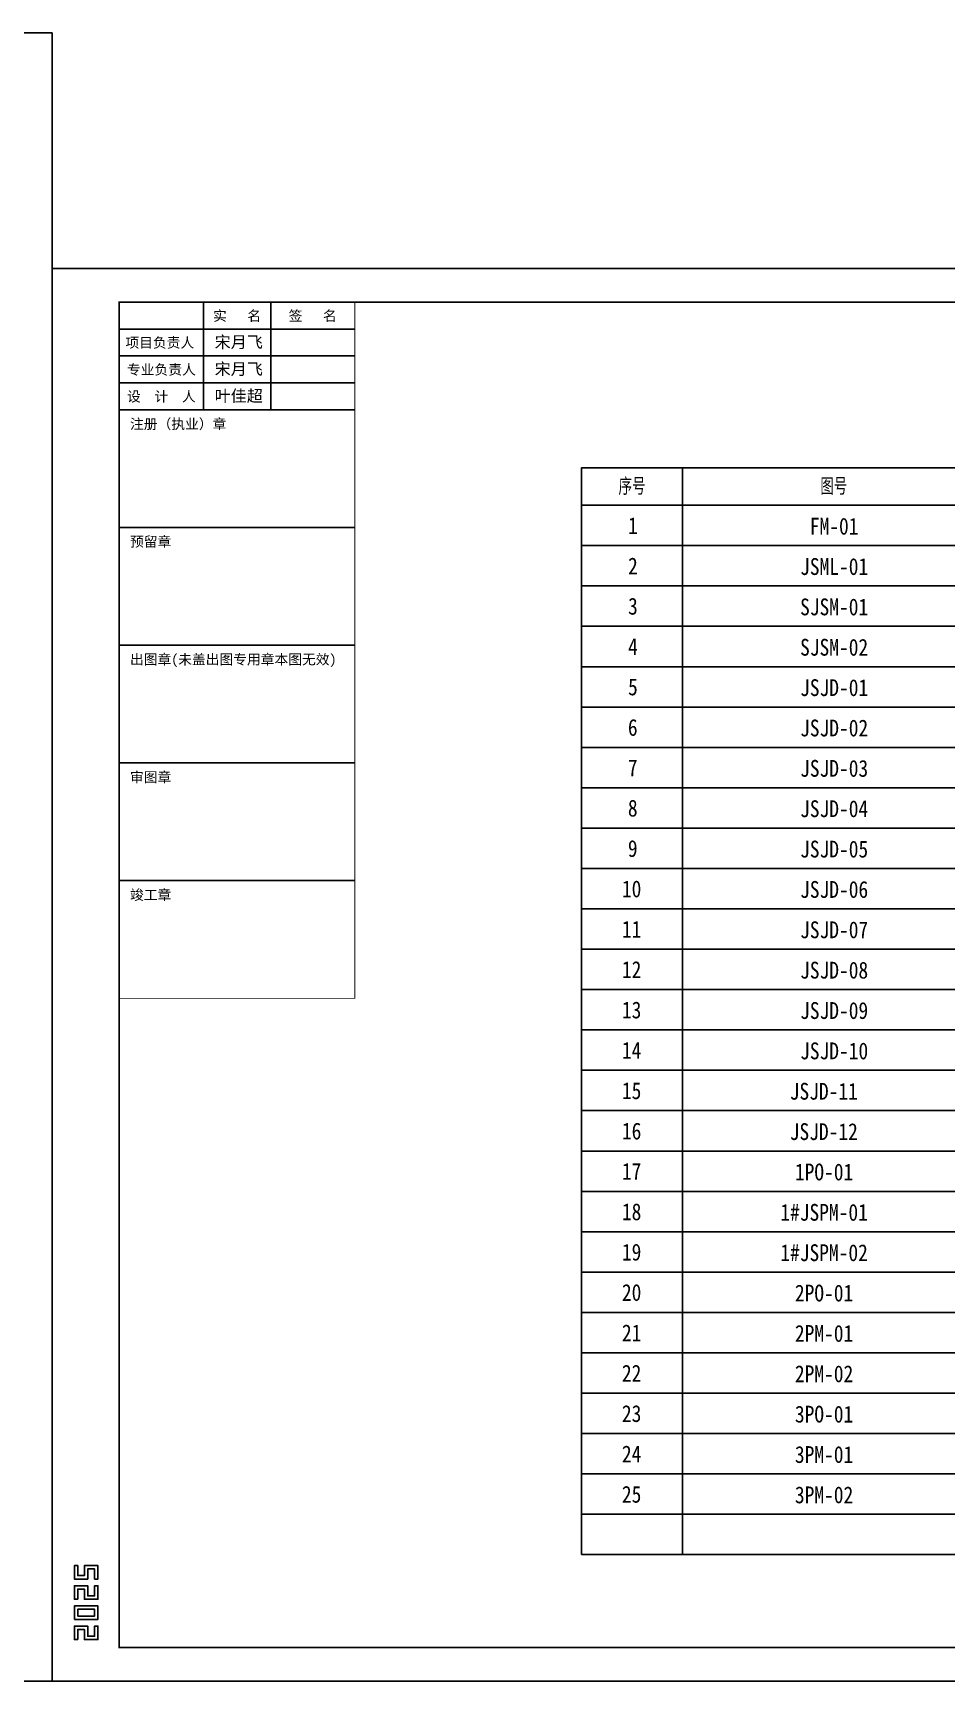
# Model space of a CAD drawing. Extents: x -599358 to 2865263, y -1062760 to 486533.
# Drawn here: x -28126 to -11840, y -732892 to -703475 of the extents above; entities that cross this region are included whole.
import ezdxf
from ezdxf.enums import TextEntityAlignment as Align

# ---------------------------------------------------------------- set-up
doc = ezdxf.new("R2010")
doc.units = 0
for name, color, linetype in [('0-cxFrame', 155, 'Continuous'), ('Frame', 255, 'Continuous'), ('GesoftDrawFrameDirectoryParamLayer', 7, 'Continuous'), ('GesoftDrawFrameDirectoryTableLayer', 7, 'Continuous'), ('qianming', 155, 'Continuous'), ('水平标注', 7, 'Continuous')]:
    doc.layers.add(name, color=color, linetype=linetype)
doc.layers.add('0-cxText', color=131, linetype='Continuous', lineweight=25)
doc.styles.add('_HZTXT', font='ROMANS.shx', dxfattribs={"width": 0.8, "bigfont": 'HZTXT.shx'})
doc.styles.add('cx_biaoti', font='')
doc.styles.add('cx_tuming', font='simhei.ttf')
doc.styles.add('cx_tuqian1', font='宋体.shx')
doc.styles.add('OneDrawFrames', font='宋体.shx', dxfattribs={"width": 0.85})
doc.styles.add('图框宋体', font='', dxfattribs={"width": 0.75})
doc.styles.add('黑体', font='simhei.ttf')
doc.styles.get('cx_biaoti').set_extended_font_data('SimSun')
doc.styles.get('图框宋体').set_extended_font_data('SimSun')

# ---------------------------------------------------------------- blocks, each defined once
blk = doc.blocks.new('zjcx_lan_xinxi(Dragon)')
for p, q in [((7000, -3200), (0, -3200)), ((7000, -6700), (0, -6700)), ((7000, -10200), (0, -10200)), ((7000, -13700), (0, -13700)), ((7000, -17200), (0, -17200))]:
    blk.add_line(p, q)
at = {"const_width": 25}
blk.add_lwpolyline([(0, -20700), (7000, -20700), (7000, 0), (0, 0)], close=True, dxfattribs=at)
for points in [[(2500, -3200), (2500, 0)], [(4500, -3200), (4500, 0)], [(0, -800), (7000, -800)], [(0, -1600), (7000, -1600)], [(0, -2400), (7000, -2400)]]:
    blk.add_lwpolyline(points)
for points in [[(7000, -3200), (7000, 0)], [(0, -3200), (7000, -3200)], [(0, -20700), (7000, -20700), (7000, -3200)], [(0, -20700), (7000, -20700)]]:
    blk.add_lwpolyline(points, dxfattribs=at)
at = {"style": '图框宋体'}
for s, p in [('实   名', (3500, -400)), ('签   名', (5750, -400)), ('项目负责人', (1204, -1200)), ('专业负责人', (1250, -2000)), ('设  计  人', (1250, -2800))]:
    blk.add_text(s, height=300, dxfattribs=at).set_placement(p, align=Align.MIDDLE)
for s, p in [('注册（执业）章', (318, -3771)), ('预留章', (318, -7271)), ('出图章(未盖出图专用章本图无效)', (318, -10771)), ('审图章', (318, -14271)), ('竣工章', (318, -17771))]:
    blk.add_text(s, height=300, dxfattribs=at).set_placement(p)
blk = doc.blocks.new('T-信息(Dragon)')
at = {"layer": '0-cxFrame'}
blk.add_blockref('zjcx_lan_xinxi(Dragon)', (0, 0), dxfattribs=at)
at = {"layer": 'qianming', "color": 3, "style": 'cx_biaoti'}
for s, p in [('宋月飞', (3550, -1186)), ('宋月飞', (3550, -1986)), ('叶佳超', (3550, -2786))]:
    blk.add_text(s, height=350, dxfattribs=at).set_placement(p, align=Align.MIDDLE_CENTER)
blk = doc.blocks.new('TK22.A2 L(Dragon)')
at = {"layer": '0-cxFrame', "color": 7, "const_width": 0.5}
blk.add_lwpolyline([(0, 0), (-594, 0), (-594, 420), (0, 420)], close=True, dxfattribs=at)
at = {"layer": '0-cxFrame', "const_width": 0.5}
blk.add_lwpolyline([(-80, 10), (-574, 10), (-574, 410), (-80, 410)], close=True, dxfattribs=at)
at = {"layer": 'Defpoints', "color": 2}
for points in [[(-586.37, 34.37), (-587.37, 34.37), (-587.37, 30.37), (-583.37, 30.37), (-583.37, 33.37), (-581.37, 33.37), (-581.37, 30.37), (-580.37, 30.37), (-580.37, 34.37), (-584.37, 34.37), (-584.37, 31.37), (-586.37, 31.37), (-586.37, 34.37)], [(-586.37, 24.37), (-587.37, 24.37), (-587.37, 28.37), (-583.37, 28.37), (-583.37, 25.37), (-581.37, 25.37), (-581.37, 28.37), (-580.37, 28.37), (-580.37, 24.37), (-584.37, 24.37), (-584.37, 27.37), (-586.37, 27.37), (-586.37, 24.37)], [(-586.37, 12.37), (-587.37, 12.37), (-587.37, 16.37), (-583.37, 16.37), (-583.37, 13.37), (-581.37, 13.37), (-581.37, 16.37), (-580.37, 16.37), (-580.37, 12.37), (-584.37, 12.37), (-584.37, 15.37), (-586.37, 15.37), (-586.37, 12.37)]]:
    blk.add_lwpolyline(points, dxfattribs=at)
for points in [[(-587.37, 18.37), (-587.37, 22.37), (-580.37, 22.37), (-580.37, 18.37)], [(-586.37, 19.37), (-586.37, 21.37), (-581.37, 21.37), (-581.37, 19.37)]]:
    blk.add_lwpolyline(points, close=True, dxfattribs=at)
at = {"layer": '0-cxFrame', "xscale": 0.01, "yscale": 0.01, "zscale": 0.01}
blk.add_blockref('T-信息(Dragon)', (-574, 410), dxfattribs=at)
at = {"style": '黑体', "flags": 4}
blk.add_attdef('图幅', text='', height=3.3, dxfattribs=at).set_placement((-40, 3), align=Align.RIGHT)
at = {"layer": '0-cxText', "flags": 4}
for tag, height, style, p in [('建设单位', 3.5, 'cx_tuming', (-45, 240)), ('项目名称', 3.5, 'cx_tuming', (-45, 210)), ('子项名称', 3.5, 'cx_tuming', (-45, 180)), ('工程编号', 3.3, 'cx_tuqian1', (-35, 165)), ('图名1', 3.5, 'cx_tuming', (-45, 87)), ('图名2', 3.5, 'cx_tuming', (-45, 79)), ('图名3', 3.5, 'cx_tuming', (-45, 71)), ('出图日期', 3.3, 'cx_tuqian1', (-39, 60)), ('专业', 3.3, 'cx_tuqian1', (-55, 52)), ('图号', 3.3, 'cx_tuqian1', (-55, 44)), ('版次', 3.3, 'cx_tuqian1', (-20, 44))]:
    blk.add_attdef(tag, text='', height=height, dxfattribs=dict(at, style=style)).set_placement(p, align=Align.MIDDLE)
at = {"layer": 'Defpoints', "color": 6, "flags": 4}
for tag, height, style, p in [('tufu', 3.3, '黑体', (-12, 12)), ('dwfname', 4, 'cx_tuqian1', (-80, 3))]:
    blk.add_attdef(tag, text='', height=height, dxfattribs=dict(at, style=style)).set_placement(p, align=Align.RIGHT)

msp = doc.modelspace()

# ---------------------------------------------------------------- linework, layer by layer
at = {"layer": 'Frame'}
msp.add_lwpolyline([(-69364.2, -732876.8), (-69364.2, -703475.4), (-27786.3, -703475.4), (-27786.3, -732876.8)], close=True, dxfattribs=at)
at = {"layer": 'GesoftDrawFrameDirectoryParamLayer'}
msp.add_lwpolyline([(-18341.1, -730619.6), (-18341.1, -711229.6), (-1341.1, -711229.6), (-1341.1, -730619.6)], dxfattribs=at)
at = {"layer": 'GesoftDrawFrameDirectoryTableLayer'}
for p, q in [((-18341.1, -711229.6), (-1341.1, -711229.6)), ((-16541.1, -711229.6), (-16541.1, -730619.6)), ((-18341.1, -711899.6), (-1341.1, -711899.6)), ((-18341.1, -712619.6), (-1341.1, -712619.6)), ((-18341.1, -713339.6), (-1341.1, -713339.6)), ((-18341.1, -714059.6), (-1341.1, -714059.6)), ((-18341.1, -714779.6), (-1341.1, -714779.6)), ((-18341.1, -715499.6), (-1341.1, -715499.6)), ((-18341.1, -716219.6), (-1341.1, -716219.6)), ((-18341.1, -716939.6), (-1341.1, -716939.6)), ((-18341.1, -717659.6), (-1341.1, -717659.6)), ((-18341.1, -718379.6), (-1341.1, -718379.6)), ((-18341.1, -719099.6), (-1341.1, -719099.6)), ((-18341.1, -719819.6), (-1341.1, -719819.6)), ((-18341.1, -720539.6), (-1341.1, -720539.6)), ((-18341.1, -721259.6), (-1341.1, -721259.6)), ((-18341.1, -721979.6), (-1341.1, -721979.6)), ((-18341.1, -722699.6), (-1341.1, -722699.6)), ((-18341.1, -723419.6), (-1341.1, -723419.6)), ((-18341.1, -724139.6), (-1341.1, -724139.6)), ((-18341.1, -724859.6), (-1341.1, -724859.6)), ((-18341.1, -725579.6), (-1341.1, -725579.6)), ((-18341.1, -726299.6), (-1341.1, -726299.6)), ((-18341.1, -727019.6), (-1341.1, -727019.6)), ((-18341.1, -727739.6), (-1341.1, -727739.6)), ((-18341.1, -728459.6), (-1341.1, -728459.6)), ((-18341.1, -729179.6), (-1341.1, -729179.6)), ((-18341.1, -729899.6), (-1341.1, -729899.6)), ((-18341.1, -730619.6), (-1341.1, -730619.6))]:
    msp.add_line(p, q, dxfattribs=at)

# ---------------------------------------------------------------- block references
at = {"layer": '0-cxFrame', "xscale": 60, "yscale": 60, "zscale": 60}
msp.add_blockref('TK22.A2 L(Dragon)', (7853.7, -732876.8), dxfattribs=at)

# ---------------------------------------------------------------- texts
at = {"layer": 'GesoftDrawFrameDirectoryTableLayer', "style": '_HZTXT', "width": 0.8}
for s, p in [('序号', (-17441.1, -711564.6)), ('图号', (-13841.1, -711564.6))]:
    msp.add_text(s, height=300, dxfattribs=at).set_placement(p, align=Align.MIDDLE_CENTER)
at = {"layer": '水平标注', "style": 'OneDrawFrames', "width": 0.85}
for s, p in [('FM-01', (-13835.9, -712273.4)), ('JSML-01', (-13835.9, -712993.4)), ('SJSM-01', (-13835.9, -713713.4)), ('SJSM-02', (-13835.9, -714433.4)), ('JSJD-01', (-13835.9, -715153.4)), ('JSJD-02', (-13835.9, -715873.4)), ('JSJD-03', (-13835.9, -716593.4)), ('JSJD-04', (-13835.9, -717313.4)), ('JSJD-05', (-13835.9, -718033.4)), ('JSJD-06', (-13835.9, -718753.4)), ('JSJD-07', (-13835.9, -719473.4)), ('JSJD-08', (-13835.9, -720193.4)), ('JSJD-09', (-13835.9, -720913.4)), ('JSJD-10', (-13835.9, -721633.4)), ('JSJD-11', (-14020.5, -722353.4)), ('JSJD-12', (-14020.5, -723073.4)), ('1PO-01', (-14015.3, -723793.4)), ('1#JSPM-01', (-14015.3, -724513.4)), ('1#JSPM-02', (-14015.3, -725233.4)), ('2PO-01', (-14015.3, -725953.4)), ('2PM-01', (-14015.3, -726673.4)), ('2PM-02', (-14015.3, -727393.4)), ('3PO-01', (-14015.3, -728113.4)), ('3PM-01', (-14015.3, -728833.4)), ('3PM-02', (-14015.3, -729553.4))]:
    msp.add_text(s, height=300, dxfattribs=at).set_placement(p, align=Align.MIDDLE_CENTER)
for s, p in [('6', (-17514.8, -716013.1)), ('7', (-17514.8, -716733.1)), ('8', (-17514.8, -717453.1)), ('9', (-17514.8, -718173.1)), ('10', (-17621.5, -718893.1)), ('11', (-17621.5, -719613.1)), ('12', (-17621.5, -720333.1)), ('13', (-17621.5, -721053.1)), ('14', (-17621.5, -721773.1)), ('15', (-17621.5, -722493.1)), ('16', (-17621.5, -723213.1)), ('17', (-17621.5, -723933.1)), ('18', (-17621.5, -724653.1)), ('19', (-17621.5, -725373.1)), ('20', (-17621.5, -726093.1)), ('21', (-17621.5, -726813.1)), ('22', (-17621.5, -727533.1)), ('23', (-17621.5, -728253.1)), ('24', (-17621.5, -728973.1)), ('25', (-17621.5, -729693.1))]:
    msp.add_text(s, height=300, dxfattribs=at).set_placement(p)
at = {"layer": '水平标注', "char_height": 300, "width": 2000, "attachment_point": 5, "style": 'OneDrawFrames'}
for s, insert in [('1', (-17424.8, -712263.1)), ('2', (-17424.8, -712983.1)), ('3', (-17424.8, -713703.1)), ('4', (-17424.8, -714423.1)), ('5', (-17424.8, -715143.1))]:
    msp.add_mtext(s, dxfattribs=dict(at, insert=insert))

doc.saveas('drawing.dxf')
